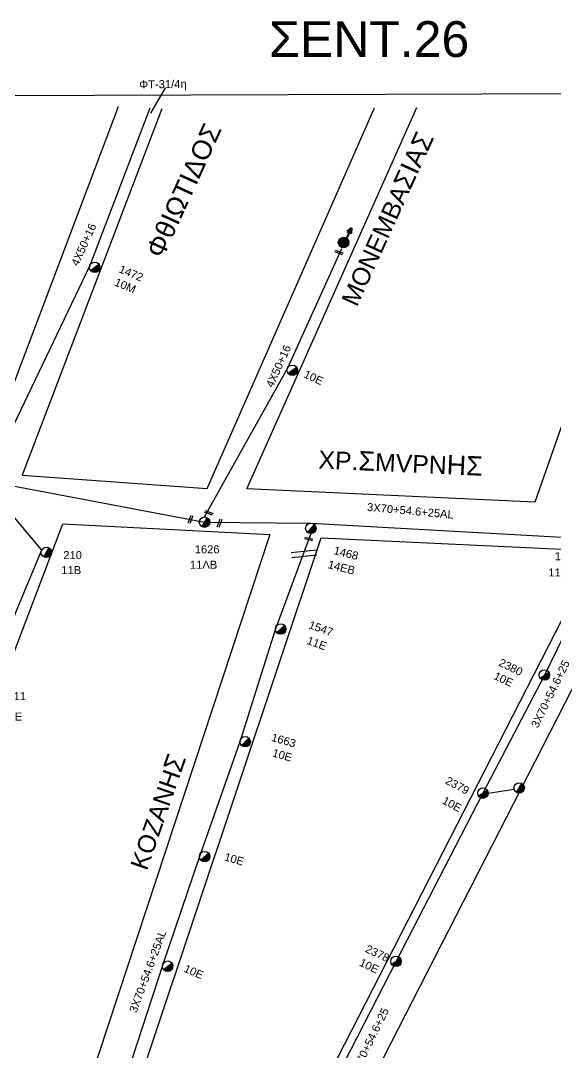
# Model space of a CAD drawing. Header units: millimetres. Extents: x 3156 to 5307, y 1191 to 2273.
# Drawn here: x 4396.6 to 4517, y 2029.9 to 2262 of the extents above; entities that cross this region are included whole.
import ezdxf

# ---------------------------------------------------------------- set-up
doc = ezdxf.new("R2010")
doc.units = ezdxf.units.MM
for name, color, linetype in [('Άγνωστα', 7, 'Continuous'), ('Γυμνά εναέρια ΧΤ και ΦΟΠ (3Φ)   4x50+16AL', 7, 'Continuous'), ('Επίτονοι', 7, 'Continuous'), ('Επιγραφές - Σχήματα', 7, 'Continuous'), ('Μηχανική τομή', 7, 'Continuous'), ('Στύλος Ξύλινος', 7, 'Continuous'), ('Στύλος Ξύλινος @ 1', 7, 'Continuous'), ('Στύλος ΦΜ', 7, 'Continuous'), ('Στύλος ΦΜ @ 1', 7, 'Continuous'), ('Συνεστραμμένα ΧΤ   3x70+54.6+25 AL', 7, 'SYN_LINE'), ('Τομή', 7, 'Continuous'), ('Υπόβαθρο ΔΕΗ', 7, 'Continuous')]:
    doc.layers.add(name, color=color, linetype=linetype)
doc.styles.add('arial', font='arial.ttf')
doc.styles.get("Standard").update_dxf_attribs({"font": 'arial.ttf'})
doc.linetypes.add('SYN_LINE', pattern='A,0.5,-0.0001,["/\\/\\/\\/",Standard,S=0.1,R=0,X=0,Y=-0.05],-0.25', length=0.7501)
doc.dimstyles.new('ISO-25', dxfattribs={"dimtxt": 2.5, "dimasz": 2.5, "dimexe": 1.25, "dimexo": 0.625, "dimtad": 1, "dimtxsty": 'Standard', "dimcen": 2.5, "dimadec": 0, "dimazin": 0, "dimtfac": 1, "dimtmove": 0, "dimatfit": 3, "dimfxl": 1, "dimarcsym": 0})

# ---------------------------------------------------------------- blocks, each defined once
blk = doc.blocks.new('ΥΠΑΡΧΩΝ ΤΣΙΜΕΝΤΕΝΙΟΣ ΣΤΥΛΟΣ')
at = {"layer": 'Στύλος ΦΜ'}
blk.add_hatch(color=7, dxfattribs=at).paths.add_polyline_path([(-1.29, -2.28, 0.574793), (2.62, 0, 0.268822), (1.3, 2.27)])
at = {"layer": 'Στύλος ΦΜ', "color": 7}
blk.add_line((-1.29, -2.28), (1.3, 2.27), dxfattribs=at)
blk.add_circle((0, 0), 2.62, dxfattribs=at)
at = {"layer": 'Στύλος ΦΜ', "flags": 4}
for tag, p in [('ΑΡΙΘΜΟΣ', (-4.68, 8.05)), ('ΤΥΠΟΣ', (-4.91, 3.03))]:
    blk.add_attdef(tag, p, '', height=4, dxfattribs=at)
blk = doc.blocks.new('ΥΠΑΡΧΩΝ ΞΥΛΙΝΟΣ ΣΤΥΛΟΣ')
at = {"layer": 'Στύλος Ξύλινος'}
h = blk.add_hatch(color=7, dxfattribs=at)
h.paths.add_polyline_path([(-2.62, 0, 0.270008), (-1.29, -2.28), (1.3, 2.27, 0.576266)])
h.paths.add_polyline_path([(-1.29, -2.28, 0.574793), (2.62, 0, 0.268822), (1.3, 2.27)])
at = {"layer": 'Στύλος Ξύλινος', "color": 7}
blk.add_line((-1.29, -2.28), (1.3, 2.27), dxfattribs=at)
blk.add_circle((0, 0), 2.62, dxfattribs=at)
at = {"layer": 'Στύλος Ξύλινος', "flags": 4}
for tag, p in [('ΑΡΙΘΜΟΣ', (-4.91, 8.6)), ('ΤΥΠΟΣ', (-4.85, 3.39))]:
    blk.add_attdef(tag, p, '', height=4, dxfattribs=at)
blk = doc.blocks.new('ΜΗΧΑΝΙΚΗ ΤΟΜΗ')
at = {"layer": 'Μηχανική τομή', "ltscale": 40}
for p, q in [((-1.89, 0.78), (1.89, 0.78)), ((1.89, 0), (-1.89, 0))]:
    blk.add_line(p, q, dxfattribs=at)
blk = doc.blocks.new('ΤΟΜΗ')
at = {"layer": 'Τομή', "ltscale": 40}
for p, q in [((-5.68, 0), (5.68, 0)), ((5.68, -2.33), (-5.68, -2.33))]:
    blk.add_line(p, q, dxfattribs=at)
blk = doc.blocks.new('ΕΠΙΤΟΝΟΣ')
at = {"layer": 'Επίτονοι', "lineweight": 40, "ltscale": 40}
blk.add_hatch(color=256, dxfattribs=at).paths.add_polyline_path([(-1.13, 6.47), (0, 9.1), (1.13, 6.47)])
for p, q in [((-1.13, 6.47), (0, 9.1)), ((1.13, 6.47), (-1.13, 6.47)), ((-1.13, 6.47), (0, 6.47)), ((0, 9.1), (1.13, 6.47)), ((0, 6.47), (0, 0))]:
    blk.add_line(p, q, dxfattribs=at)

msp = doc.modelspace()

# ---------------------------------------------------------------- linework, layer by layer
at = {"layer": 'Άγνωστα', "color": 1}
msp.add_lwpolyline([(4389.13, 2158.8), (4412.24, 2206.96), (4425.76, 2242.34)], dxfattribs=at)
at = {"layer": 'Άγνωστα', "color": 6, "linetype": 'SYN_LINE', "ltscale": 5}
msp.add_lwpolyline([(4501.86, 2088.18), (4507.75, 2089.06)], dxfattribs=at)
at = {"layer": 'Γυμνά εναέρια ΧΤ και ΦΟΠ (3Φ)   4x50+16AL', "color": 6}
msp.add_lwpolyline([(4438.02, 2150.31), (4456.75, 2183.87), (4468.89, 2210.71)], dxfattribs=at)
at = {"layer": 'Γυμνά εναέρια ΧΤ και ΦΟΠ (3Φ)   4x50+16AL', "color": 5, "ltscale": 40}
msp.add_lwpolyline([(4388.9, 2157.51), (4401.33, 2142.81), (4395.55, 2128.93), (4388.89, 2111.07), (4374.75, 2072.7), (4359.64, 2032.48), (4339, 1998.36)], dxfattribs=at)
at = {"layer": 'Συνεστραμμένα ΧΤ   3x70+54.6+25 AL', "color": 6, "ltscale": 20}
for points in [[(4389.23, 2158.33), (4438.01, 2149.13), (4461.96, 2148.91), (4529.33, 2145.16), (4554.74, 2146.03), (4577.63, 2146.03)], [(4528.46, 2143.19), (4514.52, 2114.74), (4500.68, 2088.17), (4481.12, 2050.34), (4460.66, 2010.49)]]:
    msp.add_lwpolyline(points, dxfattribs=at)
at = {"layer": 'Συνεστραμμένα ΧΤ   3x70+54.6+25 AL', "color": 30, "ltscale": 20}
msp.add_lwpolyline([(4461.94, 2146.56), (4453.97, 2125.1), (4445.98, 2099.74), (4436.88, 2073.89), (4428.6, 2049.61), (4419.28, 2020.88), (4414.89, 2003.83)], dxfattribs=at)
at = {"layer": 'Υπόβαθρο ΔΕΗ', "linetype": 'Continuous', "ltscale": 0.2}
msp.add_line((5162.12, 2247.76), (3234.44, 2240.91), dxfattribs=at)
at = {"layer": 'Υπόβαθρο ΔΕΗ'}
for points in [[(4387.45, 2242.15), (4357.28, 2165.93), (4387.45, 2160.2), (4418.62, 2242.64)], [(4428.38, 2242.11), (4396.96, 2159.67), (4438.6, 2156.68), (4476.25, 2242.36)], [(4533.83, 2242.4), (4540.26, 2233.18), (4512.36, 2153.66), (4447.55, 2156.62), (4485.84, 2242.39)], [(4405.62, 2003.46), (4349.24, 1999.07), (4406.15, 2148.79), (4452.68, 2146.37), (4405.62, 2003.46)], [(4458.52, 2010.19), (4416.75, 2003.59), (4464.27, 2145.64), (4526.39, 2142.67), (4458.52, 2010.19)], [(4520.91, 2023.43), (4470.26, 2012.94), (4536.9, 2143.04), (4576.48, 2144.12), (4520.91, 2023.43)]]:
    msp.add_lwpolyline(points, dxfattribs=at)

# ---------------------------------------------------------------- block references
at = {"layer": 'Επίτονοι', "xscale": 0.4499999999998181, "yscale": 0.4499999999998181, "zscale": 0.4499999999998181, "rotation": 333.4476825903286}
msp.add_blockref('ΕΠΙΤΟΝΟΣ', (4469.28, 2211.69), dxfattribs=at)
at = {"layer": 'Μηχανική τομή'}
for p, xscale, yscale, zscale, rotation in [((4468.34, 2210), 0.4999999999993012, 0.4999999999993012, 0.4999999999993012, 158.6988699868983), ((4439.04, 2151.4), 0.4999999999993012, 0.4999999999993012, 0.4999999999993012, 158.6988699868983), ((4435.06, 2149.69), 0.4999999999993012, 0.4999999999993012, 0.4999999999993012, 68.69886998689834), ((4441.55, 2148.83), 0.4999999999993012, 0.4999999999993012, 0.4999999999993012, 68.69886998689834), ((4461.41, 2145.13), 0.4999999999993558, 0.4999999999993558, 0.4999999999993558, 346.5725315044085)]:
    msp.add_blockref('ΜΗΧΑΝΙΚΗ ΤΟΜΗ', p, dxfattribs=dict(at, xscale=xscale, yscale=yscale, zscale=zscale, rotation=rotation))
at = {"layer": 'Στύλος Ξύλινος @ 1', "ltscale": 40, "xscale": 0.4499999999998181, "yscale": 0.4499999999998181, "zscale": 0.4499999999998181}
msp.add_blockref('ΥΠΑΡΧΩΝ ΞΥΛΙΝΟΣ ΣΤΥΛΟΣ', (4469.31, 2212.03), dxfattribs=at)
at = {"layer": 'Στύλος ΦΜ @ 1', "ltscale": 40}
ref = msp.add_blockref('ΥΠΑΡΧΩΝ ΤΣΙΜΕΝΤΕΝΙΟΣ ΣΤΥΛΟΣ', (4413.3, 2206.45), dxfattribs=dict(at, xscale=0.4499999999997727, yscale=0.4499999999997727, zscale=0.4499999999997727, rotation=337.2080052714235))
ref.add_attrib('ΤΥΠΟΣ', '1472', (4418.56, 2205.39), dxfattribs={"layer": '', "height": 1.8, "rotation": 337.208, "flags": 4})
ref.add_attrib('ΑΡΙΘΜΟΣ', '10M', (4417.57, 2202.45), dxfattribs={"layer": '', "height": 1.8, "rotation": 337.208, "flags": 4})
ref = msp.add_blockref('ΥΠΑΡΧΩΝ ΤΣΙΜΕΝΤΕΝΙΟΣ ΣΤΥΛΟΣ', (4457.78, 2183.3), dxfattribs=dict(at, xscale=0.4499999999998742, yscale=0.4499999999998742, zscale=0.4499999999998742, rotation=335.0372299935456))
ref.add_attrib('ΤΥΠΟΣ', '10E', (4460.16, 2181.79), dxfattribs={"layer": '', "height": 1.8, "rotation": 335.0372, "flags": 4})
ref = msp.add_blockref('ΥΠΑΡΧΩΝ ΤΣΙΜΕΝΤΕΝΙΟΣ ΣΤΥΛΟΣ', (4438.01, 2149.13), dxfattribs=dict(at, xscale=0.4499999999998181, yscale=0.4499999999998181, zscale=0.4499999999998181))
ref.add_attrib('ΤΥΠΟΣ', '1626', (4435.8, 2142.12), dxfattribs={"layer": '', "height": 1.8, "flags": 4})
ref.add_attrib('ΑΡΙΘΜΟΣ', '11ΛB', (4434.73, 2138.66), dxfattribs={"layer": '', "height": 1.8, "flags": 4})
ref = msp.add_blockref('ΥΠΑΡΧΩΝ ΤΣΙΜΕΝΤΕΝΙΟΣ ΣΤΥΛΟΣ', (4461.94, 2147.74), dxfattribs=dict(at, xscale=0.4499999999997969, yscale=0.4499999999997969, zscale=0.4499999999997969, rotation=345.9178388384074))
ref.add_attrib('ΤΥΠΟΣ', '1468', (4466.94, 2141.96), dxfattribs={"layer": '', "height": 1.8, "rotation": 345.9178, "flags": 4})
ref.add_attrib('ΑΡΙΘΜΟΣ', '14EB', (4465.65, 2138.82), dxfattribs={"layer": '', "height": 1.8, "rotation": 345.9178, "flags": 4})
ref = msp.add_blockref('ΥΠΑΡΧΩΝ ΤΣΙΜΕΝΤΕΝΙΟΣ ΣΤΥΛΟΣ', (4529.33, 2143.98), dxfattribs=dict(at, xscale=0.4499999999998181, yscale=0.4499999999998181, zscale=0.4499999999998181))
ref.add_attrib('ΤΥΠΟΣ', '1467', (4516.85, 2140.58), dxfattribs={"layer": '', "height": 1.8, "flags": 4})
ref.add_attrib('ΑΡΙΘΜΟΣ', '11ΛB', (4515.41, 2136.91), dxfattribs={"layer": '', "height": 1.8, "flags": 4})
ref = msp.add_blockref('ΥΠΑΡΧΩΝ ΤΣΙΜΕΝΤΕΝΙΟΣ ΣΤΥΛΟΣ', (4402.41, 2142.33), dxfattribs=dict(at, xscale=0.4499999999998181, yscale=0.4499999999998181, zscale=0.4499999999998181))
ref.add_attrib('ΤΥΠΟΣ', '210', (4406.22, 2140.82), dxfattribs={"layer": '', "height": 1.8, "flags": 4})
ref.add_attrib('ΑΡΙΘΜΟΣ', '11B', (4405.78, 2137.45), dxfattribs={"layer": '', "height": 1.8, "flags": 4})
ref = msp.add_blockref('ΥΠΑΡΧΩΝ ΤΣΙΜΕΝΤΕΝΙΟΣ ΣΤΥΛΟΣ', (4455.15, 2125.1), dxfattribs=dict(at, xscale=0.4499999999997596, yscale=0.4499999999997596, zscale=0.4499999999997596, rotation=340.2757018238924))
ref.add_attrib('ΤΥΠΟΣ', '1547', (4461.29, 2125.33), dxfattribs={"layer": '', "height": 1.8, "rotation": 340.2757, "flags": 4})
ref.add_attrib('ΑΡΙΘΜΟΣ', '11E', (4460.89, 2121.79), dxfattribs={"layer": '', "height": 1.8, "rotation": 340.2757, "flags": 4})
ref = msp.add_blockref('ΥΠΑΡΧΩΝ ΤΣΙΜΕΝΤΕΝΙΟΣ ΣΤΥΛΟΣ', (4514.52, 2114.74), dxfattribs=dict(at, xscale=0.4499999999995524, yscale=0.4499999999995524, zscale=0.4499999999995524, rotation=334.3313878140928))
ref.add_attrib('ΤΥΠΟΣ', '2380', (4504.05, 2116.92), dxfattribs={"layer": '', "height": 1.8, "rotation": 334.3314, "flags": 4})
ref.add_attrib('ΑΡΙΘΜΟΣ', '10E', (4502.93, 2113.94), dxfattribs={"layer": '', "height": 1.8, "rotation": 334.3314, "flags": 4})
ref = msp.add_blockref('ΥΠΑΡΧΩΝ ΤΣΙΜΕΝΤΕΝΙΟΣ ΣΤΥΛΟΣ', (4389.91, 2110.51), dxfattribs=dict(at, xscale=0.4499999999998181, yscale=0.4499999999998181, zscale=0.4499999999998181))
ref.add_attrib('ΤΥΠΟΣ', '211', (4393.63, 2109.09), dxfattribs={"layer": '', "height": 1.8, "flags": 4})
ref.add_attrib('ΑΡΙΘΜΟΣ', '10E', (4392.5, 2104.49), dxfattribs={"layer": '', "height": 1.8, "flags": 4})
ref = msp.add_blockref('ΥΠΑΡΧΩΝ ΤΣΙΜΕΝΤΕΝΙΟΣ ΣΤΥΛΟΣ', (4447.16, 2099.74), dxfattribs=dict(at, xscale=0.4499999999997463, yscale=0.4499999999997463, zscale=0.4499999999997463, rotation=343.7030109954692))
ref.add_attrib('ΤΥΠΟΣ', '1663', (4452.89, 2099.96), dxfattribs={"layer": '', "height": 1.8, "rotation": 343.703, "flags": 4})
ref.add_attrib('ΑΡΙΘΜΟΣ', '10E', (4453.13, 2096.49), dxfattribs={"layer": '', "height": 1.8, "rotation": 343.703, "flags": 4})
ref = msp.add_blockref('ΥΠΑΡΧΩΝ ΤΣΙΜΕΝΤΕΝΙΟΣ ΣΤΥΛΟΣ', (4500.68, 2088.18), dxfattribs=dict(at, xscale=0.4499999999997237, yscale=0.4499999999997237, zscale=0.4499999999997237, rotation=331.8246025695485))
ref.add_attrib('ΤΥΠΟΣ', '2379', (4492.05, 2090.42), dxfattribs={"layer": '', "height": 1.8, "rotation": 331.8246, "flags": 4})
ref.add_attrib('ΑΡΙΘΜΟΣ', '10E', (4491.33, 2085.95), dxfattribs={"layer": '', "height": 1.8, "rotation": 331.8246, "flags": 4})
at = {"layer": 'Στύλος ΦΜ @ 1', "ltscale": 40, "xscale": 0.4499999999998181, "yscale": 0.4499999999998181, "zscale": 0.4499999999998181}
msp.add_blockref('ΥΠΑΡΧΩΝ ΤΣΙΜΕΝΤΕΝΙΟΣ ΣΤΥΛΟΣ', (4508.84, 2089.34), dxfattribs=at)
at = {"layer": 'Στύλος ΦΜ @ 1', "ltscale": 40}
ref = msp.add_blockref('ΥΠΑΡΧΩΝ ΤΣΙΜΕΝΤΕΝΙΟΣ ΣΤΥΛΟΣ', (4438.05, 2073.89), dxfattribs=dict(at, xscale=0.4499999999997261, yscale=0.4499999999997261, zscale=0.4499999999997261, rotation=343.973468929292))
ref.add_attrib('ΤΥΠΟΣ', '10E', (4442.31, 2073.08), dxfattribs={"layer": '', "height": 1.8, "rotation": 343.9735, "flags": 4})
ref = msp.add_blockref('ΥΠΑΡΧΩΝ ΤΣΙΜΕΝΤΕΝΙΟΣ ΣΤΥΛΟΣ', (4481.11, 2050.34), dxfattribs=dict(at, xscale=0.449999999999773, yscale=0.449999999999773, zscale=0.449999999999773, rotation=334.5413941664655))
ref.add_attrib('ΤΥΠΟΣ', '2378', (4474.03, 2052.52), dxfattribs={"layer": '', "height": 1.8, "rotation": 334.5414, "flags": 4})
ref.add_attrib('ΑΡΙΘΜΟΣ', '10E', (4472.67, 2049.45), dxfattribs={"layer": '', "height": 1.8, "rotation": 334.5414, "flags": 4})
ref = msp.add_blockref('ΥΠΑΡΧΩΝ ΤΣΙΜΕΝΤΕΝΙΟΣ ΣΤΥΛΟΣ', (4429.72, 2049.23), dxfattribs=dict(at, xscale=0.4499999999998419, yscale=0.4499999999998419, zscale=0.4499999999998419, rotation=336.6792704003922))
ref.add_attrib('ΤΥΠΟΣ', '10E', (4433.18, 2048.05), dxfattribs={"layer": '', "height": 1.8, "rotation": 336.6793, "flags": 4})
at = {"layer": 'Τομή', "xscale": 0.5000000000000331, "yscale": 0.5000000000000331, "zscale": 0.5000000000000331, "rotation": 6.057631499163191}
msp.add_blockref('ΤΟΜΗ', (4460.37, 2142.59), dxfattribs=at)

# ---------------------------------------------------------------- texts
at = {"layer": 'Άγνωστα', "ltscale": 40, "char_height": 1.8, "width": 43.5158, "attachment_point": 1, "style": 'arial'}
for s, insert, rotation in [('4X50+16', (4407.9, 2207.33), 65.5965), ('4X50+16', (4451.74, 2179.98), 65.5965), ('3X70+54.6+25', (4511.44, 2103.46), 63.9912), ('3X70+54.6+25', (4470.74, 2025.27), 63.9912)]:
    msp.add_mtext(s, dxfattribs=dict(at, insert=insert, rotation=rotation))
at = {"layer": 'Γυμνά εναέρια ΧΤ και ΦΟΠ (3Φ)   4x50+16AL', "ltscale": 40, "insert": (4423.3, 2248.49), "char_height": 1.8, "width": 43.5158, "attachment_point": 1, "rotation": 0.7738, "style": 'arial'}
msp.add_mtext('ΦΤ-31/4η', dxfattribs=at)
at = {"layer": 'Συνεστραμμένα ΧΤ   3x70+54.6+25 AL', "ltscale": 20, "char_height": 1.8, "width": 43.5158, "attachment_point": 1, "style": 'arial'}
for insert, rotation in [((4474.7, 2153.46), 354.8449), ((4420.99, 2039.22), 69.6986)]:
    msp.add_mtext('3X70+54.6+25AL', dxfattribs=dict(at, insert=insert, rotation=rotation))
at = {"layer": 'Υπόβαθρο ΔΕΗ', "insert": (4452.55, 2261.83), "char_height": 7.4305, "width": 85.5373, "attachment_point": 1, "style": 'arial'}
msp.add_mtext('{\\H1.083x;ΣΕΝΤ.26}', dxfattribs=at)
at = {"layer": 'Υπόβαθρο ΔΕΗ', "char_height": 4, "width": 92.0926, "attachment_point": 1, "style": 'arial'}
for s, insert, rotation in [('{\\H1.083x;ΦθIΩTIΔΟΣ}', (4424.62, 2209.98), 65.5078), ('MONEMBA{\\H1.083x;ΣIAΣ}', (4468.37, 2199.17), 65.5078), ('XP.{\\H1.083x;Σ}MVPN{\\H1.083x;ΗΣ}', (4463.78, 2165.55), 357.4274), ('KOZANH{\\H1.083x;Σ}', (4420.91, 2071.98), 70.6994)]:
    msp.add_mtext(s, dxfattribs=dict(at, insert=insert, rotation=rotation))

# ---------------------------------------------------------------- leaders
at = {"layer": 'Επιγραφές - Σχήματα', "ltscale": 40}
msp.add_leader([(4425.91, 2241.16), (4429.23, 2246.83)], dimstyle='ISO-25', override={"dimasz": 1, "dimtad": 0}, dxfattribs=at)

doc.saveas('drawing.dxf')
